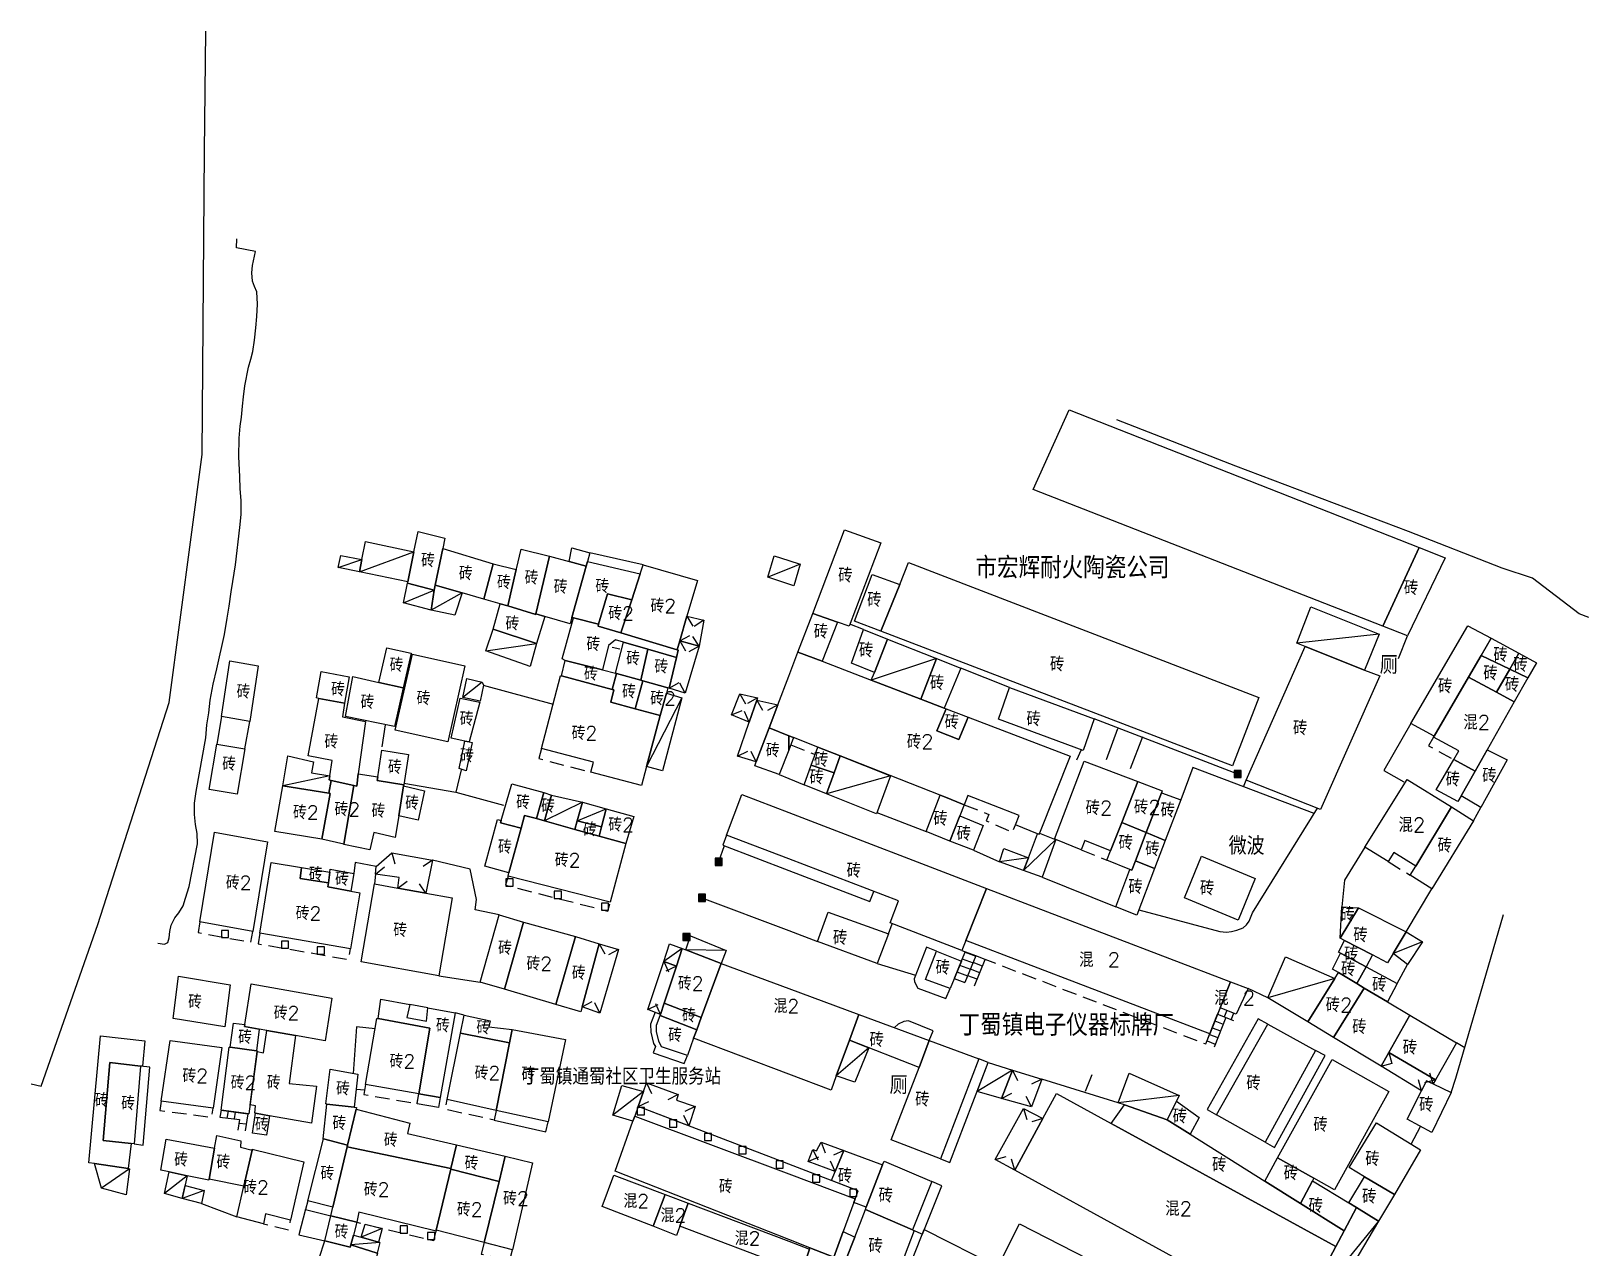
# Model space of a CAD drawing. Header units: millimetres. Extents: x 198 to 1143, y 0 to 936.
# Drawn here: x 210.6 to 427.3, y 767 to 936.3 of the extents above; entities that cross this region are included whole.
import ezdxf

# ---------------------------------------------------------------- set-up
doc = ezdxf.new("R2010")
doc.units = ezdxf.units.MM
doc.linetypes.add('X5', pattern=[3, 2, -1])
doc.layers.add('OldHouse', color=17, linetype='Continuous')
doc.layers.add('Text', color=252, linetype='Continuous')
doc.styles.add('HZ', font='rs.shx', dxfattribs={"width": 0.8, "bigfont": 'hztxt.shx'})
doc.linetypes.add('443', pattern='A,9.4,[169,AAA.SHX,S=1,R=0,X=0,Y=0.15],0.6', length=10)
doc.linetypes.add('447', pattern='A,8,-1,[148,AAA.SHX,S=1,R=0,X=0,Y=0],-1', length=10)

# ---------------------------------------------------------------- blocks, each defined once
blk = doc.blocks.new('gc291')
blk.add_lwpolyline([(-0.5, -0.5), (0.5, -0.5), (0.5, 0.5), (-0.5, 0.5), (-0.5, -0.5)])
blk = doc.blocks.new('*U1')
at = {"linetype": 'Continuous'}
for points in [[(0, 0), (0.5, 0.5), (-0.5, 0.5)], [(0, 0), (-0.5, 0.5), (-0.5, -0.5)], [(0, 0), (-0.5, -0.5), (0.5, -0.5)], [(0, 0), (0.5, -0.5), (0.5, 0.5)]]:
    blk.add_solid(points, dxfattribs=at)
blk = doc.blocks.new('gc002')
blk.add_lwpolyline([(-0.5, -0.5), (0.5, -0.5), (0.5, 0.5), (-0.5, 0.5), (-0.5, -0.5)])
at = {"linetype": 'Continuous'}
blk.add_blockref('*U1', (0, 0), dxfattribs=at)

msp = doc.modelspace()

# ---------------------------------------------------------------- linework, layer by layer
at = {"layer": 'OldHouse', "linetype": '443', "flags": 128}
for points in [[(210.57, 789.79), (211.98, 789.47), (219.83, 811.96), (229.77, 842.87), (234.37, 877.4), (234.68, 919.56), (234.86, 936.32)], [(427.32, 854.69), (425.97, 855.23), (419.47, 860.17), (415.25, 861.58), (402.21, 866.67), (378.2, 875.79), (361.64, 882.22)], [(326.38, 853.02), (324.48, 853.77)], [(400.84, 849.01), (402.08, 852.17)], [(291.42, 850.58), (292.47, 850.34)], [(346.7, 844.96), (339.92, 847.67)], [(273.45, 845.3), (283.2, 842.66)], [(237.07, 840.91), (236.42, 837.1)], [(240.31, 836.45), (240.98, 840.21)], [(259.85, 839.79), (259.36, 836.73)], [(378.46, 832.92), (358.47, 840.61)], [(360.2, 834.94), (361.76, 839.24)], [(402.57, 839.95), (398.78, 833.41), (401.59, 831.85)], [(365.22, 838.08), (363.49, 833.65)], [(356.67, 836.29), (356.05, 834.84)], [(270.39, 833.52), (269.66, 830.41), (276.28, 828.58)], [(314.68, 832.85), (315.99, 832.32)], [(389.12, 827.41), (372.22, 833.83), (370.53, 829.31)], [(262.45, 831.63), (269.66, 830.41)], [(315.99, 832.32), (318.14, 831.44)], [(315.99, 832.32), (318.14, 831.44)], [(379.27, 831.15), (379.62, 832.06)], [(364.7, 814), (375.99, 811), (376.91, 810.92), (377.61, 811), (378.34, 811.19), (379.2, 811.52), (379.69, 811.92), (380.07, 812.43), (380.53, 813.59), (389.57, 828.15)], [(411.29, 826.43), (412.31, 828.28)], [(328.27, 827.59), (335.11, 824.9)], [(307.02, 822.93), (306.23, 820.7)], [(341.7, 822.31), (345.32, 820.68)], [(396.17, 822.74), (393.32, 818.13), (392.94, 814.43)], [(258.56, 820.05), (255.65, 820.61), (255.46, 819.07)], [(275.69, 813.34), (272.34, 814.03), (272.53, 815.46), (271.66, 819.68), (266.43, 820.95)], [(258.49, 818.97), (258.37, 817.63)], [(351.24, 818.56), (361.51, 814.46)], [(303.91, 815.68), (315.99, 811.13)], [(401.91, 810.96), (405.47, 816.95)], [(408.18, 788.62), (408.82, 790.59), (415.46, 813.35)], [(315.99, 811.13), (319.97, 809.63)], [(315.99, 811.13), (319.97, 809.63)], [(329.86, 810.66), (330.4, 812.09)], [(328.29, 806.55), (333.64, 804.94)], [(400.63, 803.78), (402.1, 806.39)], [(267.3, 804.82), (273.05, 803.97)], [(382.65, 801.77), (379.91, 803.07)], [(265.77, 800.37), (263.26, 800.86)], [(258.42, 797.44), (255.86, 797.75), (255.38, 791.26)], [(270.82, 799.35), (269.55, 799.67)], [(410.05, 794.82), (408.92, 795.49)], [(255.8, 789.06), (256.99, 788.95)], [(361.85, 787.15), (351.2, 790.46)], [(358.16, 791.05), (357.23, 788.72)], [(402.62, 781.4), (403.9, 783.87)], [(234.27, 773.14), (239.21, 771.27)], [(248.76, 772.34), (247.84, 768.78), (251.46, 767.97)]]:
    msp.add_lwpolyline(points, dxfattribs=at)
at = {"layer": 'OldHouse', "linetype": '447', "flags": 128}
msp.add_lwpolyline([(228.2, 809.37), (229.12, 809.23), (229.58, 809.47), (229.77, 810.12), (229.85, 811.01), (230.06, 811.88), (230.55, 812.9), (231.14, 813.61), (231.71, 814.6), (232.03, 815.66), (232.55, 817.25), (233.71, 823.19), (233.65, 824.65), (233.44, 825.89), (233.28, 827.29), (233.3, 828.86), (233.52, 830.48), (234.89, 837.94), (235, 839.77), (235.3, 841.42), (235.49, 843.18), (235.89, 845.42), (236.41, 847.58), (237.46, 852.36), (237.84, 854.6), (238.13, 856.27), (238.4, 858.3), (238.62, 859.7), (239.03, 862.05), (239.62, 867.23), (239.81, 869.04), (239.78, 870.99), (239.67, 872.63), (239.62, 874.31), (239.48, 877.09), (239.51, 879.68), (239.65, 881.35), (239.84, 882.57), (240, 884.11), (240.13, 885.4), (240.32, 886.94), (240.81, 889.54), (241.13, 890.64), (241.4, 891.75), (241.64, 893.32), (241.83, 895.04), (241.97, 896.61), (242.08, 898.31), (241.97, 900.01), (241.67, 900.77), (241.37, 901.52), (241.27, 902.68), (241.37, 903.68), (241.78, 905.65), (239.16, 906.14), (239.21, 907.41)], dxfattribs=at)
at = {"layer": 'OldHouse', "linetype": 'Continuous', "flags": 128}
for points in [[(403.69, 864.43), (398.65, 853.51), (349.99, 872.53), (353.72, 880.73), (355.02, 883.6)], [(263.83, 863.86), (262.97, 859.67), (256.25, 861.07), (256.59, 862.78), (257.09, 865.28)], [(267.85, 864.32), (266.8, 859.22), (266.66, 858.53), (262.93, 859.48), (262.97, 859.67), (263.83, 863.86), (264.41, 866.69), (268.14, 865.74)], [(322.79, 854.06), (319.32, 855.28), (323.75, 866.9), (328.8, 865.12), (324.38, 853.5)], [(256.59, 862.78), (256.25, 861.07), (253.31, 861.68), (253.65, 863.34)], [(274.84, 862.16), (273.57, 857.27), (270.54, 858.14), (266.8, 859.22), (267.85, 864.32)], [(282.68, 863.26), (280.8, 855.23), (280.78, 855.13), (276.89, 856.34), (278.08, 861.41), (278.1, 861.5), (278.74, 864.23)], [(285.43, 862.51), (287.81, 861.86), (285.82, 854.7), (285.58, 853.84), (282.07, 854.86), (280.8, 855.23), (282.68, 863.26)], [(287.98, 862.48), (287.81, 861.86), (285.43, 862.51), (285.8, 864.4), (288.33, 863.73)], [(317.6, 862.13), (316.71, 859.13), (315.99, 859.36), (313.09, 860.31), (313.98, 863.31), (315.99, 862.65)], [(398.65, 853.51), (403.69, 864.43), (407.34, 862.99), (402.08, 852.17)], [(278.08, 861.41), (276.89, 856.34), (276.89, 856.33), (275.84, 856.62), (273.57, 857.27), (274.84, 862.16)], [(295.33, 860.79), (294.14, 857.17), (290.78, 858), (289.54, 853.78), (286.03, 854.65), (285.82, 854.7), (287.81, 861.86), (287.98, 862.48)], [(301.83, 854.87), (300.83, 851.44), (300.47, 850.19), (292.63, 852.56), (294.14, 857.17), (295.33, 860.79), (295.73, 862.03), (303.28, 859.88)], [(331.43, 859.29), (328.82, 852.81), (325.15, 854.22), (327.59, 860.71)], [(328.82, 852.81), (331.43, 859.29), (332.66, 862.36), (381.4, 843.55), (377.75, 834.06)], [(266.66, 858.53), (266.22, 855.75), (262.39, 856.73), (262.93, 859.48)], [(270.54, 858.14), (269.53, 855.01), (266.22, 855.75), (266.66, 858.53), (266.8, 859.22)], [(276.89, 856.34), (280.78, 855.13), (280.8, 855.23), (282.07, 854.86), (280.87, 851.1), (274.85, 853.09), (275.84, 856.62), (276.89, 856.33)], [(294.14, 857.17), (292.63, 852.56), (289.46, 853.52), (289.54, 853.78), (290.78, 858)], [(396.12, 847.4), (387.86, 850.66), (386.71, 851.12), (388.64, 856.17), (398.14, 852.38)], [(289.54, 853.78), (289.46, 853.52), (292.63, 852.56), (300.47, 850.19), (300.61, 850.14), (300.38, 849.14), (296.4, 850.28), (292.99, 851.26), (291.87, 851.58), (290.92, 850.82), (290.06, 847.43), (284.9, 848.74), (284.44, 848.95), (286.03, 854.65)], [(322.79, 854.06), (320.63, 848.61), (317.27, 849.9), (319.32, 855.28)], [(280.87, 851.1), (280.03, 847.87), (273.82, 850.09), (274.85, 853.09)], [(329.71, 851.71), (327.9, 847.07), (324.73, 848.34), (326.38, 853.02)], [(413.72, 851.82), (412.34, 849.44), (410.58, 846.42), (405.8, 838.18), (402.57, 839.95), (410.48, 853.57)], [(262.36, 844.92), (258.94, 845.68), (260.06, 850.48), (263.45, 849.73)], [(296.4, 850.28), (295.39, 845.98), (292.02, 846.93), (291.9, 846.96), (292.99, 851.26)], [(300.38, 849.14), (299.37, 844.85), (299.17, 844.91), (295.67, 845.9), (295.39, 845.98), (296.4, 850.28)], [(320.63, 848.61), (327.48, 845.99), (334.35, 843.36), (337.63, 842.1), (337.91, 841.99), (336.59, 838.93), (339.64, 837.73), (340.96, 840.82), (355.13, 835.4), (350.9, 824.69), (350.84, 824.54), (350.62, 824.62), (347.54, 825.84), (348.05, 827.14), (340.92, 829.95), (340.4, 828.65), (337.55, 829.78), (337.06, 829.97), (323.16, 835.44), (320.04, 836.67), (316.67, 837.99), (315.99, 838.26), (313.25, 839.34), (314.47, 842.54), (315.98, 846.52), (317.27, 849.9)], [(336.53, 849.01), (334.35, 843.36), (327.48, 845.99), (327.9, 847.07), (329.71, 851.71)], [(396.12, 847.4), (398.23, 846.57), (389.98, 827.99), (379.63, 832.05), (387.86, 850.66)], [(417.6, 849.73), (416.33, 847.51), (412.34, 849.44), (413.72, 851.82)], [(418.83, 846.29), (416.33, 847.51), (417.6, 849.73), (420.03, 848.42)], [(242.15, 847.99), (240.98, 840.21), (237.07, 840.91), (238.24, 848.69)], [(270.93, 847.98), (268.54, 837.4), (261.24, 839.01), (263.62, 849.59)], [(290.06, 847.43), (291.9, 846.96), (292.02, 846.93), (291.43, 844.69), (284.38, 846.57), (284.9, 848.74)], [(337.63, 842.1), (334.35, 843.36), (336.53, 849.01), (339.92, 847.67)], [(416.33, 847.51), (414.48, 844.3), (410.58, 846.42), (412.34, 849.44)], [(418.83, 846.29), (416.94, 842.96), (414.48, 844.3), (416.33, 847.51)], [(254.17, 842.78), (250.61, 843.44), (250.28, 843.51), (250.94, 847.17), (254.83, 846.44)], [(258.94, 845.68), (262.36, 844.92), (261.14, 839.52), (254.32, 840.94), (255.33, 846.49)], [(273.53, 845.3), (273.03, 843.05), (270.63, 843.55), (271.21, 846.22), (273.31, 845.71)], [(284.38, 846.57), (291.43, 844.69), (291.65, 844.64), (291.24, 842.94), (294.62, 842), (298.1, 841.05), (296.21, 833.95), (295.52, 831.32), (288.45, 833.18), (288.83, 834.58), (281.6, 836.48), (284.23, 846.6)], [(295.39, 845.98), (295.67, 845.9), (294.62, 842), (291.24, 842.94), (291.65, 844.64), (291.43, 844.69), (292.02, 846.93)], [(299.17, 844.91), (298.97, 844.18), (298.1, 841.05), (294.62, 842), (295.67, 845.9)], [(414.48, 844.3), (416.94, 842.96), (413.18, 836.31), (411.49, 833.32), (408.54, 834.93), (409.24, 836.14), (405.72, 838.05), (405.8, 838.18), (410.58, 846.42)], [(254.17, 842.78), (253.91, 840.86), (257.08, 840.21), (256.09, 832.93), (255.87, 831.25), (255.46, 831.34), (252.34, 832.03), (252.03, 832.1), (252.11, 832.67), (252.44, 834.79), (249.14, 835.46), (250.61, 843.44)], [(271.51, 837.38), (270.94, 837.5), (269.01, 837.9), (270.27, 843.48), (272.99, 842.91)], [(296.21, 833.95), (298.1, 841.05), (298.97, 844.18), (301.13, 843.51), (298.41, 833.36)], [(358.47, 840.61), (356.96, 836.21), (345.18, 840.56), (346.7, 844.96)], [(340.96, 840.82), (339.64, 837.73), (336.59, 838.93), (337.91, 841.99)], [(315.99, 838.26), (315.99, 836.22), (314.68, 832.85), (311.25, 834.08), (311.45, 834.62), (313.25, 839.34)], [(240.31, 836.45), (239.22, 830.11), (235.33, 830.75), (236.42, 837.1)], [(271.51, 837.38), (271.93, 837.3), (271.09, 833.38), (270.12, 833.68), (270.94, 837.5)], [(316.67, 837.99), (315.99, 836.22), (315.99, 838.26)], [(323.16, 835.44), (322.31, 833.11), (319.13, 834.17), (320.04, 836.67)], [(252.11, 832.67), (252.03, 832.1), (252.34, 832.03), (252.01, 830.25), (245.61, 831.28), (246.31, 835.44), (249.88, 834.6), (249.58, 833.09)], [(262.43, 831.44), (258.73, 832.03), (258.81, 832.53), (259.38, 836.22), (263.08, 835.62)], [(321.25, 830.18), (322.31, 833.11), (323.16, 835.44), (330.16, 832.68), (328.19, 827.37)], [(364.56, 831.86), (362.32, 826.17), (360.76, 822.24), (357.2, 823.67), (356.7, 822.36), (353.15, 823.79), (352.99, 823.85), (357.1, 834.69)], [(411.49, 833.32), (409.55, 829.89), (409.1, 829.09), (406.1, 830.74), (408.54, 834.93)], [(409.55, 829.89), (411.49, 833.32), (413.18, 836.31), (415.95, 834.89), (412.31, 828.28)], [(258.81, 832.53), (258.73, 832.03), (262.43, 831.44), (262.4, 831.28), (261.73, 827.1), (261.24, 824.09), (258.27, 824.8), (257.71, 822.35), (254.08, 823.11), (254.09, 823.16), (255.46, 831.34), (255.87, 831.25), (256.09, 832.93)], [(322.31, 833.11), (321.25, 830.18), (318.14, 831.44), (319.13, 834.17)], [(252.01, 830.25), (252.17, 830.23), (251.02, 823.86), (244.46, 824.91), (245.61, 831.28)], [(255.46, 831.34), (254.09, 823.16), (251.02, 823.86), (252.17, 830.23), (252.01, 830.25), (252.34, 832.03)], [(261.73, 827.1), (262.4, 831.28), (265.31, 830.58), (264.41, 826.48)], [(281.92, 830.33), (280.89, 826.71), (279.22, 827.17), (278.74, 825.41), (275.87, 826.15), (275.96, 826.45), (277.44, 831.58)], [(282.97, 829.99), (282.02, 826.39), (280.89, 826.71), (281.92, 830.33)], [(367.88, 830.32), (365.74, 824.77), (362.32, 826.17), (364.56, 831.86), (367.97, 830.56)], [(368.39, 823.69), (365.74, 824.77), (367.88, 830.32), (370.53, 829.31)], [(408.21, 828.34), (403.24, 820.11), (400.19, 822.01), (399.39, 820.74), (396.17, 822.74), (402.03, 832.17)], [(287.29, 828.99), (286.57, 826.39), (286.24, 825.22), (282.02, 826.39), (282.97, 829.99)], [(290.59, 828.09), (289.93, 825.57), (286.57, 826.39), (287.29, 828.99)], [(293.32, 823.24), (289.6, 824.28), (289.93, 825.57), (290.59, 828.09), (294.43, 827.01)], [(343.51, 816.99), (340.64, 809.77), (340.09, 808.37), (330.09, 812.21), (331.25, 815.26), (315.99, 821.1), (307.35, 824.41), (309.46, 830.05), (315.99, 827.55)], [(337.55, 829.78), (340.4, 828.65), (338.42, 823.6), (335.11, 824.9), (337.06, 829.97)], [(403.24, 820.11), (408.21, 828.34), (411.29, 826.43), (405.47, 816.95), (402.46, 818.83)], [(275.96, 826.45), (275.87, 826.15), (278.74, 825.41), (277.06, 819.18), (273.69, 820.1), (275.45, 826.6)], [(280.89, 826.71), (282.02, 826.39), (286.24, 825.22), (289.6, 824.28), (293.32, 823.24), (291.14, 815.1), (276.94, 818.71), (277.06, 819.18), (278.74, 825.41), (279.22, 827.17)], [(289.93, 825.57), (289.6, 824.28), (286.24, 825.22), (286.57, 826.39)], [(338.42, 823.6), (339.8, 827.12), (343.03, 825.77), (341.7, 822.31)], [(365.74, 824.77), (364.22, 820.83), (363.72, 819.55), (363.47, 819.65), (360.25, 820.94), (360.76, 822.24), (362.32, 826.17)], [(243.44, 823.47), (241.4, 810.99), (234.03, 812.34), (236.07, 824.82)], [(352.99, 823.85), (353.15, 823.79), (351.24, 818.56), (348.67, 819.48), (349.35, 821.26), (350.62, 824.62), (350.84, 824.54), (350.9, 824.69)], [(368.39, 823.69), (366.9, 819.77), (364.22, 820.83), (365.74, 824.77)], [(349.35, 821.26), (348.67, 819.48), (345.32, 820.68), (345.92, 822.54)], [(248.18, 819.91), (248.01, 818.37), (251.93, 817.78), (251.85, 817.2), (255.06, 816.62), (256.33, 816.39), (254.99, 808.59), (242.39, 810.79), (243.97, 820.61)], [(252.14, 819.26), (251.93, 817.78), (248.01, 818.37), (248.18, 819.91)], [(255.06, 816.62), (251.85, 817.2), (251.93, 817.78), (252.14, 819.26), (252.2, 819.67), (255.46, 819.07)], [(366.9, 819.77), (364.43, 813.3), (361.51, 814.46), (363.47, 819.65), (363.72, 819.55), (364.22, 820.83)], [(380.88, 818.39), (378.51, 812.59), (371.07, 815.68), (373.44, 821.48)], [(261.59, 817.05), (265.49, 816.34), (269.17, 815.67), (267.3, 804.82), (256.5, 806.78), (258.37, 817.63)], [(377.46, 804.01), (376.01, 800.36), (374.58, 796.74), (340.64, 809.77), (343.51, 816.99)], [(279.1, 812.31), (276.42, 802.97), (273.05, 803.97), (275.69, 813.34)], [(329.86, 810.66), (328.29, 806.55), (319.97, 809.63), (321.46, 813.68)], [(395.27, 814.3), (392.7, 810.09), (392.94, 814.43)], [(401.91, 810.96), (400.09, 807.94), (399.32, 806.66), (397.23, 807.74), (393.33, 809.76), (392.7, 810.09), (395.27, 814.3)], [(286.31, 810.29), (283.6, 800.83), (276.42, 802.97), (279.1, 812.31)], [(400.09, 807.94), (401.91, 810.96), (404.17, 809.58), (402.1, 806.39)], [(289.6, 809.31), (287.23, 800.53), (287.04, 799.81), (283.6, 800.83), (286.31, 810.29)], [(301.17, 808.63), (300.36, 806.16), (298.59, 806.83), (299.4, 809.3)], [(301.65, 808.45), (306.6, 806.57), (303.82, 799.05), (298.66, 801.01), (300.36, 806.16), (301.17, 808.63)], [(306.6, 806.57), (301.65, 808.45), (302.34, 810.4), (307.26, 808.36)], [(397.23, 807.74), (396.33, 806.09), (392.76, 808.01), (392.51, 808.14), (393.33, 809.76)], [(325.76, 799.46), (324.44, 795.9), (322.6, 790.92), (321.87, 788.94), (315.99, 791.17), (302.76, 796.18), (303.19, 797.32), (303.82, 799.05), (306.6, 806.57), (315.99, 803.08)], [(340.01, 806.89), (338.44, 803.09), (335.01, 804.34), (336.56, 808.27)], [(391.98, 804.46), (388.23, 798.41), (382.65, 801.77), (385.09, 807.5)], [(396.33, 806.09), (395.06, 803.75), (392.49, 805.28), (391.67, 805.76), (392.76, 808.01)], [(238.25, 803.6), (237.5, 797.72), (230.32, 798.91), (231.07, 804.8)], [(395.06, 803.75), (396.08, 803.14), (391.81, 796.25), (388.23, 798.41), (391.98, 804.46), (392.49, 805.28)], [(399.3, 801.22), (396.08, 803.14), (395.06, 803.75), (396.33, 806.09), (400.63, 803.78)], [(247.34, 796.53), (243.36, 797.24), (242.28, 797.43), (240.26, 797.79), (240.3, 798.04), (241.18, 803.73), (252.4, 801.74), (251.49, 795.79)], [(376.01, 800.36), (377.46, 804.01), (379.91, 803.07), (378.24, 799.5)], [(399.3, 801.22), (402.4, 799.38), (399.49, 794.18), (398.41, 792.26), (391.81, 796.25), (396.08, 803.14)], [(264.52, 788.42), (266.07, 797.56), (258.87, 798.88), (259.24, 801.59), (263.26, 800.86), (262.86, 799.02), (265.58, 798.51), (265.77, 800.37), (269.55, 799.67), (267.5, 787.9)], [(303.82, 799.05), (303.19, 797.32), (298.11, 799.32), (298.16, 799.47), (298.66, 801.01)], [(240.3, 798.04), (240.26, 797.79), (242.28, 797.43), (241.91, 794.41), (238.28, 794.89), (238.74, 798.25)], [(258.87, 798.88), (266.07, 797.56), (264.52, 788.42), (257.11, 789.7), (258.67, 798.91)], [(277.49, 797.35), (277.13, 795.51), (270.32, 796.85), (270.82, 799.35), (274.44, 798.59), (274.25, 797.75)], [(303.19, 797.32), (302.76, 796.18), (301.88, 793.77), (298.29, 794.97), (297.9, 795.74), (297.59, 797.11), (297.57, 797.96), (298.11, 799.32)], [(335.55, 795.82), (334.12, 792.1), (324.44, 795.9), (325.76, 799.46)], [(389.31, 794.46), (382.29, 781.68), (375.52, 785.49), (382.65, 798.12)], [(406, 790.37), (399.49, 794.18), (402.4, 799.38), (408.92, 795.49)], [(225.8, 792.27), (221.5, 792.77), (220.59, 781.94), (224.47, 781.49), (224.09, 778.02), (219.37, 778.71), (218.6, 778.83), (220.22, 796.47), (226.39, 795.79), (226.07, 792.24)], [(237.11, 794.88), (235.89, 786.42), (228.68, 787.38), (229.9, 795.84)], [(247.34, 796.53), (246.49, 789.84), (250.29, 789.49), (249.57, 784.34), (243.72, 785.36), (241.79, 785.7), (241.68, 785.72), (241.79, 786.72), (241.06, 786.88), (242, 794.32), (242.9, 794.14), (243.36, 797.24)], [(277.13, 795.51), (275.27, 786.11), (268.47, 787.61), (270.32, 796.85)], [(275.27, 786.11), (277.13, 795.51), (277.49, 797.35), (284.91, 795.97), (282.5, 784.51)], [(322.6, 790.92), (324.44, 795.9), (327.15, 794.81), (325.18, 790.02)], [(334.12, 792.1), (335.55, 795.82), (342.46, 793.26), (337.11, 779.35), (330.24, 782.02)], [(238.28, 794.89), (241.91, 794.41), (242.01, 794.4), (242, 794.32), (240.87, 785.61), (236.99, 786.12), (238.12, 794.91)], [(225.8, 792.27), (224.89, 781.44), (224.47, 781.49), (220.59, 781.94), (221.5, 792.77)], [(255.51, 786.54), (251.71, 786.98), (251.57, 787), (252.18, 791.86), (256.04, 791.13)], [(347.11, 791.72), (345.6, 787.78), (342.22, 788.74), (343.76, 792.76)], [(368.63, 784.81), (362.69, 786.86), (361.85, 787.15), (363.36, 791.31), (370.33, 788.17)], [(389.05, 776.66), (384.01, 779.5), (391.59, 793.2), (399.5, 788.75), (391.93, 775.05)], [(295.78, 788.72), (295.05, 786.67), (294.56, 785.3), (294.31, 784.6), (291.5, 785.45), (292.76, 789.56)], [(405.66, 789.79), (408.18, 788.62), (405.46, 783.03), (402.05, 784.87), (404.06, 788.85), (404.75, 790.21)], [(255.51, 786.54), (255.85, 786.5), (255.79, 786.26), (254.61, 781.27), (251.27, 782.14), (251.22, 782.15), (251.71, 786.98)], [(360.85, 784.3), (392.12, 767.17), (386.42, 756.4), (380.93, 759.41), (347.44, 777.78), (351.35, 784.99), (353.24, 788.47)], [(368.63, 784.81), (371.83, 782.8), (382.23, 776.27), (387.19, 773.16), (393.27, 769.34), (392.12, 767.17), (360.85, 784.3), (362.69, 786.86)], [(371.83, 782.8), (368.65, 784.8), (369.93, 787.38), (373.1, 785.13)], [(243.72, 785.36), (243.33, 782.66), (241.39, 782.93), (241.79, 785.7)], [(269.76, 781.32), (268.98, 778.02), (254.55, 781.03), (254.61, 781.27), (255.79, 786.26), (263.27, 784.34), (262.95, 782.91)], [(325.23, 773.81), (325.04, 773.31), (323.57, 769.27), (322.26, 765.68), (318.94, 766.99), (315.99, 768.15), (291.84, 777.66), (294.31, 784.6), (294.56, 785.3), (315.99, 777.27)], [(241.31, 780.58), (240.17, 775.55), (235.32, 776.55), (236.08, 780.86), (236.39, 782.62), (239.74, 781.88), (239.68, 780.99)], [(400.26, 774.42), (396.09, 776.88), (393.95, 778.14), (397.79, 784.38), (403.92, 780.6)], [(236.08, 780.86), (235.32, 776.55), (235.29, 776.4), (232.29, 777.02), (229.76, 777.54), (228.6, 777.78), (229.38, 782.12)], [(240.17, 775.55), (241.31, 780.58), (241.33, 780.7), (248.52, 778.97), (246.68, 770.84), (243.18, 771.69), (242.89, 770.34), (239.21, 771.27)], [(254.61, 781.27), (254.55, 781.03), (252.56, 772.62), (249.06, 773.5), (251.27, 782.14)], [(268.98, 778.02), (268.96, 777.91), (266.94, 769.43), (266.91, 769.3), (256.19, 771.95), (255.87, 770.54), (252.28, 771.45), (252.56, 772.62), (254.55, 781.03)], [(276.55, 779.75), (275.68, 776.23), (268.96, 777.91), (268.98, 778.02), (269.76, 781.32)], [(329.04, 778.52), (326.77, 772.62), (325.04, 773.31), (325.23, 773.81), (325.63, 774.91), (321.93, 776.33), (322.45, 777.59), (323.67, 780.52)], [(224.09, 778.02), (224.24, 777.99), (223.81, 774.34), (220.34, 775.28), (219.37, 778.71)], [(273.59, 767.73), (275.68, 776.23), (276.55, 779.75), (280.35, 778.8), (277.53, 766.72)], [(333.21, 769.48), (326.65, 772.3), (326.77, 772.62), (329.04, 778.52), (329.25, 779.06), (335.91, 776.22)], [(389.05, 776.66), (388.86, 776.31), (387.19, 773.16), (382.23, 776.27), (384.01, 779.5)], [(232.29, 777.02), (231.6, 773.84), (229.14, 774.52), (229.76, 777.54)], [(275.68, 776.23), (273.59, 767.73), (266.94, 769.43), (268.96, 777.91)], [(298.79, 774.39), (297.13, 769.98), (290.03, 772.73), (291.67, 777.09)], [(393.91, 773.23), (394.98, 772.57), (393.27, 769.34), (387.19, 773.16), (388.86, 776.31)], [(400.26, 774.42), (398.05, 770.69), (394.98, 772.57), (393.91, 773.23), (396.09, 776.88)], [(231.6, 773.84), (232.01, 775.65), (234.64, 774.95), (234.27, 773.14)], [(302.01, 773.18), (300.85, 769.99), (300.39, 768.71), (297.13, 769.98), (298.79, 774.39)], [(318.87, 766.79), (317.8, 763.54), (315.99, 764.23), (300.85, 769.99), (302.01, 773.18), (315.99, 767.89)], [(333.21, 769.48), (333.43, 769.39), (330.64, 762.08), (329.21, 762.77), (323.95, 765.31), (325.18, 768.48), (326.65, 772.3)], [(398.05, 770.69), (388.82, 755.08), (386.42, 756.4), (392.12, 767.17), (393.27, 769.34), (394.98, 772.57)], [(255.87, 770.54), (255.41, 768.76), (255.06, 767.4), (254.97, 767.06), (251.46, 767.97), (252.28, 771.45)], [(258.9, 767.75), (256.51, 768.44), (257.04, 770.26), (259.4, 769.69)], [(345.1, 764.35), (355.94, 758.86), (351.55, 751.98), (337.92, 758.56), (331.66, 761.59), (334.85, 769.54)], [(359.51, 764.47), (355.94, 758.86), (345.1, 764.35), (348.1, 770.3)], [(255.06, 767.4), (258.73, 766.25), (258.77, 766.24), (257.87, 763.01), (250.66, 765.52), (251.46, 767.97), (254.97, 767.06)], [(256.51, 768.44), (258.9, 767.75), (259.07, 767.7), (258.73, 766.25), (255.06, 767.4), (255.41, 768.76)], [(325.18, 768.48), (323.95, 765.31), (329.21, 762.77), (327.83, 759.33), (317.8, 763.54), (318.87, 766.79), (318.94, 766.99), (322.26, 765.68), (323.57, 769.27)]]:
    msp.add_lwpolyline(points, close=True, dxfattribs=at)
at = {"layer": 'OldHouse'}
for points in [[(253.31, 861.68), (256.59, 862.78)], [(256.25, 861.07), (263.83, 863.86)], [(287.98, 862.48), (295.33, 860.79), (295.73, 862.03), (288.33, 863.73), (287.98, 862.48)], [(315.99, 861.48), (313.09, 860.31)], [(315.99, 861.48), (313.09, 860.31)], [(317.6, 862.13), (315.99, 861.48)], [(262.39, 856.73), (266.66, 858.53)], [(270.54, 858.14), (266.22, 855.75)], [(398.14, 852.38), (386.71, 851.12)], [(273.82, 850.09), (280.87, 851.1)], [(336.53, 849.01), (327.48, 845.99)], [(273.31, 845.71), (270.63, 843.55)], [(301.13, 843.51), (296.21, 833.95)], [(252.11, 832.67), (245.61, 831.28)], [(330.16, 832.68), (321.25, 830.18)], [(287.29, 828.99), (282.02, 826.39)], [(286.57, 826.39), (290.59, 828.09)], [(307.35, 824.41), (306.82, 823), (315.99, 819.5)], [(353.15, 823.79), (348.67, 819.48)], [(315.99, 819.5), (327.29, 815.17), (327.82, 816.58)], [(315.99, 819.5), (327.29, 815.17), (327.82, 816.58)], [(349.35, 821.26), (345.32, 820.68)], [(301.17, 808.63), (298.59, 806.83)], [(336.56, 808.27), (335.17, 808.83), (333.53, 804.65), (333.42, 804.43), (333.47, 804), (333.93, 803.13), (337.87, 801.7), (338.44, 803.09)], [(404.17, 809.58), (400.09, 807.94)], [(307.26, 808.36), (301.65, 808.45)], [(391.98, 804.46), (382.65, 801.77)], [(297.4, 799.77), (296.77, 798.09), (296.8, 797.01), (297.15, 795.42), (297.44, 794.99), (297.12, 794.1), (301.46, 792.64), (301.88, 793.77)], [(335.55, 795.82), (336.08, 797.19), (332.66, 798.58), (331.99, 798.47), (331.2, 798.12), (330.7, 797.63)], [(382.65, 798.12), (381.33, 798.84), (374.21, 786.23), (375.52, 785.49)], [(327.15, 794.81), (322.6, 790.92)], [(382.29, 781.68), (383.6, 780.94), (390.62, 793.74), (389.31, 794.46)], [(224.89, 781.44), (226.18, 781.29), (227.09, 792.12), (225.8, 792.27), (224.89, 781.44)], [(337.11, 779.35), (338.41, 778.84), (343.76, 792.76), (342.46, 793.26)], [(347.11, 791.72), (342.22, 788.74)], [(264.52, 788.42), (267.5, 787.9), (267.26, 786.52), (264.29, 787.03), (264.52, 788.42)], [(295.78, 788.72), (291.5, 785.45)], [(370.33, 788.17), (361.85, 787.15)], [(275, 784.76), (282.21, 783.14), (282.5, 784.51), (275.27, 786.11), (275, 784.76)], [(315.99, 778.62), (295.05, 786.67), (294.56, 785.3)], [(325.23, 773.81), (325.63, 774.91), (315.99, 778.62)], [(325.23, 773.81), (325.63, 774.91), (315.99, 778.62)], [(224.24, 777.99), (220.34, 775.28)], [(232.29, 777.02), (229.14, 774.52)], [(333.21, 769.48), (334.59, 768.89), (337.29, 775.63), (335.91, 776.22)], [(234.64, 774.95), (231.6, 773.84)], [(249.06, 773.5), (248.76, 772.33), (252.28, 771.45), (252.56, 772.62)], [(259.4, 769.69), (256.51, 768.44)], [(398.05, 770.69), (386.42, 756.4)], [(259.07, 767.7), (255.06, 767.4)]]:
    msp.add_lwpolyline(points, dxfattribs=at)
at = {"layer": 'OldHouse', "linetype": 'Continuous', "flags": 128}
for points in [[(303.51, 850.72), (300.83, 851.44), (301.83, 854.87), (304.19, 854.32), (303.51, 850.72)], [(301.83, 854.87), (302.63, 853.49)], [(304.19, 854.32), (302.85, 853.44)], [(300.83, 851.44), (302.23, 852.22)], [(303.51, 850.72), (302.66, 852.07)], [(303.51, 850.72), (301.59, 844.18), (299.37, 844.85), (300.38, 849.14), (300.61, 850.14), (300.47, 850.19), (300.83, 851.44), (303.51, 850.72)], [(300.83, 851.44), (301.61, 850.05)], [(303.51, 850.72), (302.11, 849.93)], [(299.37, 844.85), (300.75, 845.65)], [(301.59, 844.18), (300.83, 845.59)], [(311.55, 843.22), (310.5, 840.16), (308.04, 841.14), (309.2, 844.09), (311.66, 843.53), (311.55, 843.22)], [(314.47, 842.54), (313.25, 839.34), (311.45, 834.62), (308.85, 835.39), (310.5, 840.16), (311.55, 843.22), (314.47, 842.54)], [(309.2, 844.09), (309.95, 842.67)], [(311.66, 843.53), (310.27, 842.75)], [(311.55, 843.22), (312.33, 841.82)], [(308.04, 841.14), (309.51, 841.78)], [(310.5, 840.16), (309.83, 841.62)], [(314.47, 842.54), (313.05, 841.78)], [(308.85, 835.39), (310.28, 836.12)], [(311.45, 834.62), (310.74, 836.05)], [(265.49, 816.34), (261.59, 817.05), (261.78, 818.54), (258.49, 818.97), (258.56, 820.05), (260.76, 821.94), (266.43, 820.95), (265.49, 816.34)], [(260.76, 821.94), (261.18, 820.4)], [(258.49, 818.97), (259.72, 819.99)], [(266.43, 820.95), (265.1, 820.04)], [(261.59, 817.05), (262.88, 817.99)], [(265.49, 816.34), (264.6, 817.66)], [(287.23, 800.53), (289.6, 809.31), (292.32, 808.52), (289.72, 799.63), (287.23, 800.53)], [(289.6, 809.31), (290.38, 807.92)], [(292.32, 808.52), (290.91, 807.75)], [(300.36, 806.16), (298.66, 801.01), (298.16, 799.47), (296.39, 800.16), (298.59, 806.83), (300.36, 806.16)], [(298.59, 806.83), (299.27, 805.38)], [(340.54, 808.2), (339, 804.45)], [(340.14, 807.22), (341.64, 806.66)], [(342.04, 807.63), (340.51, 803.91)], [(340.52, 808.15), (342.02, 807.57)], [(342.96, 806.2), (341.65, 806.69)], [(341.82, 803.43), (343.34, 807.12)], [(343.34, 807.12), (342.04, 807.63)], [(300.36, 806.16), (298.91, 805.47)], [(339, 804.45), (340.51, 803.91)], [(339.38, 805.37), (340.88, 804.82)], [(339.76, 806.3), (341.26, 805.74)], [(342.2, 804.35), (340.89, 804.83)], [(342.58, 805.27), (341.27, 805.76)], [(287.23, 800.53), (288.65, 801.27)], [(289.72, 799.63), (289, 801.06)], [(296.39, 800.16), (297.84, 800.84)], [(298.16, 799.47), (297.48, 800.92)], [(376.01, 800.36), (375.67, 799.48)], [(378.24, 799.5), (376.01, 800.36)], [(376.95, 800), (376.6, 799.12)], [(374.02, 795.35), (375.67, 799.48)], [(376.81, 799.05), (375.17, 794.91)], [(375.3, 798.55), (376.44, 798.12)], [(375.67, 799.48), (377.89, 798.63)], [(375.67, 799.48), (376.81, 799.05)], [(377.88, 799.64), (377.53, 798.77)], [(374.19, 795.77), (375.33, 795.33)], [(374.56, 796.69), (375.7, 796.26)], [(374.93, 797.62), (376.07, 797.19)], [(406, 790.37), (405.66, 789.79), (404.75, 790.21), (404.06, 788.85), (398.41, 792.26), (399.49, 794.18), (406, 790.37)], [(399.49, 794.18), (399.91, 792.64)], [(345.6, 787.78), (347.11, 791.72), (351.2, 790.46), (349.77, 786.6), (345.6, 787.78)], [(347.11, 791.72), (347.81, 790.28)], [(398.41, 792.26), (399.96, 792.67)], [(405.66, 789.79), (405.18, 791.31)], [(295.05, 786.67), (295.78, 788.72), (296.21, 789.92), (300.59, 788.32), (300.37, 787.54), (302.96, 786.65), (302.09, 783.97), (295.05, 786.67)], [(296.21, 789.92), (296.89, 788.47)], [(351.2, 790.46), (349.77, 789.75)], [(404.06, 788.85), (403.62, 790.38)], [(406, 790.37), (404.45, 789.96)], [(295.05, 786.67), (296.51, 787.34)], [(300.59, 788.32), (299.16, 787.59)], [(345.6, 787.78), (347.03, 788.49)], [(349.77, 786.6), (349.05, 788.02)], [(236.99, 786.12), (236.82, 785.15)], [(236.99, 786.12), (236.82, 785.15), (239.58, 784.82), (239.34, 783.36)], [(236.99, 786.12), (240.74, 785.63), (240.36, 783.24)], [(237.98, 785.99), (237.82, 785.03)], [(238.97, 785.86), (238.81, 784.91)], [(302.09, 783.97), (301.4, 785.41)], [(302.96, 786.65), (301.53, 785.94)], [(351.35, 784.99), (347.44, 777.78), (344.72, 779.27), (348.65, 786.38), (351.35, 784.99)], [(348.65, 786.38), (349.11, 784.85)], [(351.35, 784.99), (349.82, 784.52)], [(239.5, 784.35), (240.51, 784.23)], [(323.67, 780.52), (322.45, 777.59), (318.7, 778.98), (319.35, 780.66), (319.84, 780.49), (320.51, 781.7), (323.67, 780.52)], [(319.35, 780.66), (320.03, 779.21)], [(320.51, 781.7), (321.06, 780.2)], [(323.67, 780.52), (322.2, 779.88)], [(318.7, 778.98), (320.16, 779.64)], [(322.45, 777.59), (321.81, 779.05)], [(344.72, 779.27), (346.26, 779.71)], [(347.44, 777.78), (346.98, 779.32)]]:
    msp.add_lwpolyline(points, dxfattribs=at)
at = {"layer": 'OldHouse', "linetype": 'X5', "flags": 128}
for points in [[(316.29, 837), (319.67, 835.65)], [(405.72, 838.05), (405.02, 836.84), (408.54, 834.93)], [(281.6, 836.48), (281.23, 835.08), (288.45, 833.18)], [(340.41, 828.65), (343.81, 827.31), (343.48, 826.43), (347.13, 824.8), (347.54, 825.84)], [(356.7, 822.36), (360.25, 820.94)], [(399.39, 820.74), (402.46, 818.83)], [(276.94, 818.71), (276.6, 817.45), (290.8, 813.85), (291.14, 815.1)], [(234.03, 812.34), (233.79, 810.86), (241.16, 809.51), (241.4, 810.99)], [(242.39, 810.79), (242.15, 809.3), (254.74, 807.11), (254.99, 808.59)], [(340.09, 808.37), (374.02, 795.35), (374.58, 796.74)], [(257.11, 789.7), (256.88, 788.32), (264.29, 787.03), (264.52, 788.42)], [(228.68, 787.38), (228.5, 786.09), (235.7, 785.14), (235.89, 786.42)], [(275.27, 786.11), (275, 784.76), (268.2, 786.24), (268.47, 787.61)], [(243.18, 771.69), (242.89, 770.34), (246.38, 769.47), (246.68, 770.84)], [(256.19, 771.95), (255.87, 770.54), (266.61, 767.99), (266.91, 769.3)], [(273.59, 767.73), (273.19, 766.11), (277.18, 765.22), (277.53, 766.72)]]:
    msp.add_lwpolyline(points, dxfattribs=at)

# ---------------------------------------------------------------- block references
at = {"layer": 'OldHouse'}
for name, p in [('gc002', (378.46, 832.92)), ('gc002', (306.23, 820.7)), ('gc291', (277.14, 817.83)), ('gc291', (283.87, 816.12)), ('gc002', (303.91, 815.68)), ('gc291', (290.43, 814.46)), ('gc291', (237.55, 810.66)), ('gc002', (301.75, 810.23)), ('gc291', (245.89, 809.17)), ('gc291', (250.88, 808.37)), ('gc291', (295.4, 786.01)), ('gc291', (299.92, 784.27)), ('gc291', (304.75, 782.41)), ('gc291', (309.56, 780.56)), ('gc291', (314.73, 778.57)), ('gc291', (319.8, 776.62)), ('gc291', (324.97, 774.63)), ('gc291', (262.42, 769.53)), ('gc291', (266.24, 768.62))]:
    msp.add_blockref(name, p, dxfattribs=at)

# ---------------------------------------------------------------- texts
at = {"layer": 'Text', "style": 'HZ'}
for s, height, p in [('砖', 1.92, (264.84, 861.69)), ('市宏辉耐火陶瓷公司', 3, (341.97, 860.13)), ('砖', 1.92, (270.09, 859.89)), ('砖', 1.92, (275.4, 858.64)), ('砖', 1.92, (279.24, 859.28)), ('砖', 2, (322.87, 859.57)), ('砖', 1.92, (283.29, 858.01)), ('砖', 1.92, (289.08, 858.09)), ('砖', 2, (326.9, 856.17)), ('砖', 2, (401.59, 857.81)), ('砖2', 1.92, (290.88, 854.33)), ('砖2', 1.92, (296.75, 855.36)), ('砖', 1.92, (276.57, 852.9)), ('砖', 1.92, (287.84, 850.03)), ('砖', 2, (319.47, 851.75)), ('砖', 1.92, (293.38, 848.06)), ('砖', 2, (325.76, 849.16)), ('砖', 2, (414.04, 848.51)), ('砖', 1.92, (260.45, 847.13)), ('砖', 1.92, (287.5, 845.91)), ('砖', 1.92, (297.29, 846.9)), ('砖', 2, (352.34, 847.21)), ('厕', 2.5, (398.22, 846.85)), ('砖', 2, (412.64, 845.96)), ('砖', 2, (416.81, 847.13)), ('砖', 1.92, (239.16, 843.42)), ('砖', 1.92, (252.31, 843.75)), ('砖', 1.92, (292.8, 843.44)), ('砖', 2, (335.64, 844.6)), ('砖', 2, (406.33, 844.15)), ('砖', 2, (415.64, 844.35)), ('砖', 1.92, (256.41, 841.98)), ('砖', 1.92, (264.21, 842.5)), ('砖2', 1.92, (296.71, 842.49)), ('砖', 1.92, (270.22, 839.64)), ('砖', 2, (337.67, 839.17)), ('砖', 2, (349.06, 839.59)), ('混2', 2, (409.86, 839.11)), ('砖2', 1.92, (285.78, 837.65)), ('砖', 2, (386.16, 838.32)), ('砖', 1.92, (251.38, 836.46)), ('砖', 1.92, (312.81, 835.26)), ('砖2', 2, (332.42, 836.42)), ('砖', 1.92, (237.16, 833.37)), ('砖', 1.92, (260.22, 832.93)), ('砖', 1.92, (270.24, 834.53)), ('砖', 2, (319.49, 833.9)), ('砖', 2, (318.88, 831.48)), ('砖', 2, (407.4, 831.18)), ('砖', 2, (412.48, 831.7)), ('砖', 1.92, (278.06, 828.04)), ('砖2', 1.92, (247.01, 826.62)), ('砖2', 1.92, (252.78, 827.05)), ('砖', 1.92, (257.93, 826.83)), ('砖', 1.92, (262.62, 827.94)), ('砖', 1.92, (281.53, 827.53)), ('砖2', 2, (357.29, 827.19)), ('砖2', 2, (364.02, 827.3)), ('砖', 2, (367.74, 826.89)), ('砖', 1.92, (287.35, 824.23)), ('砖2', 1.92, (290.88, 824.89)), ('砖', 2, (336.11, 825.72)), ('砖', 2, (339.35, 823.62)), ('混2', 2, (400.84, 824.85)), ('砖', 1.92, (275.54, 821.82)), ('砖', 2, (361.88, 822.36)), ('砖', 2, (365.6, 821.49)), ('微波', 2.5, (377.2, 821.67)), ('砖', 2, (406.27, 821.97)), ('砖2', 1.92, (283.44, 819.98)), ('砖', 1.92, (249.22, 818.02)), ('砖', 1.92, (252.87, 817.36)), ('砖', 2, (324.05, 818.49)), ('砖2', 1.92, (237.67, 816.84)), ('砖', 2, (363.25, 816.22)), ('砖', 2, (373.21, 816.04)), ('砖2', 1.92, (247.38, 812.58)), ('砖', 2, (392.72, 812.37)), ('砖', 1.92, (260.97, 810.23)), ('砖', 2, (322.14, 809.13)), ('砖', 2, (394.54, 809.5)), ('砖', 1.92, (275.55, 807.75)), ('砖', 2, (393.26, 806.84)), ('砖2', 1.92, (279.49, 805.56)), ('砖', 1.92, (285.81, 804.27)), ('砖', 2, (336.42, 804.97)), ('混', 2, (356.4, 806.07)), ('2', 2, (360.38, 806.07)), ('砖', 2, (392.84, 804.76)), ('砖2', 1.92, (300.57, 802.81)), ('砖', 2, (397.16, 802.61)), ('砖', 1.92, (232.42, 800.26)), ('混', 2, (375.19, 800.76)), ('2', 2, (379.17, 800.76)), ('砖2', 1.92, (244.33, 798.71)), ('砖', 1.92, (301.14, 798.36)), ('混2', 1.92, (313.88, 799.67)), ('砖2', 2, (390.7, 799.77)), ('砖', 1.92, (266.91, 796.96)), ('砖', 1.92, (272.52, 796.67)), ('砖', 1.92, (299.22, 795.61)), ('丁蜀镇电子仪器标牌厂', 3, (339.62, 796.48)), ('砖', 2, (394.39, 796.72)), ('砖', 1.92, (239.38, 795.34)), ('砖', 2, (327.23, 794.93)), ('砖', 2, (401.43, 793.86)), ('砖2', 1.92, (260.45, 791.97)), ('砖2', 1.92, (231.62, 789.95)), ('砖2', 1.92, (272.28, 790.36)), ('砖', 1.92, (278.8, 790.2)), ('丁蜀镇通蜀社区卫生服务站', 2.3, (278.98, 789.67)), ('砖2', 1.92, (238.34, 789)), ('砖', 1.92, (243.37, 789.02)), ('砖', 1.92, (253.01, 788.18)), ('厕', 2.5, (330.02, 788.37)), ('砖', 2, (379.66, 788.91)), ('砖', 1.92, (219.43, 786.55)), ('砖', 1.92, (223.1, 786.13)), ('砖', 2, (333.58, 786.64)), ('砖', 2, (403.7, 785.89)), ('砖', 1.92, (241.72, 783.18)), ('砖', 1.92, (252.5, 783.36)), ('砖', 2, (369.41, 784.28)), ('砖', 2, (388.99, 783.12)), ('砖', 1.92, (259.66, 781.03)), ('砖', 1.92, (230.48, 778.28)), ('砖', 2, (396.22, 778.36)), ('砖', 1.92, (236.36, 777.96)), ('砖', 1.92, (250.83, 776.4)), ('砖', 1.92, (270.89, 777.8)), ('砖', 2, (322.82, 776)), ('砖', 2, (374.89, 777.53)), ('砖', 2, (384.86, 776.37)), ('砖2', 1.92, (240.08, 774.44)), ('砖2', 1.92, (256.87, 774.14)), ('砖', 1.92, (306.27, 774.55)), ('砖2', 1.92, (276.25, 772.88)), ('混2', 1.92, (292.99, 772.53)), ('砖', 2, (328.49, 773.27)), ('砖', 2, (388.32, 771.84)), ('砖', 2, (395.77, 773.12)), ('砖2', 1.92, (269.82, 771.36)), ('混2', 1.92, (298.16, 770.54)), ('混2', 2, (368.38, 771.44)), ('砖', 1.92, (252.81, 768.25)), ('混2', 1.92, (308.48, 767.35)), ('砖', 2, (327.08, 766.27))]:
    msp.add_text(s, height=height, dxfattribs=at).set_placement(p)

doc.saveas('drawing.dxf')
